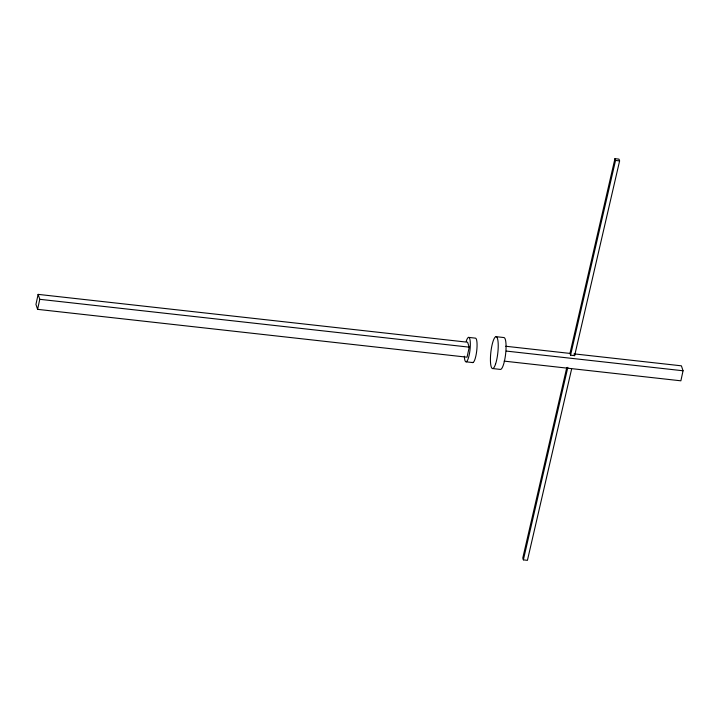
<?xml version="1.0" encoding="UTF-8"?>
<svg xmlns="http://www.w3.org/2000/svg" width="719" height="719" viewBox="0 0 719 719"><rect width="100%" height="100%" fill="white"/><g stroke="black" fill="none" stroke-linecap="round" stroke-linejoin="round"><path stroke-width="1.08" d="M38.125 294.368L35.95 304.407L37.595 309.35L467.053 357.199L469.237 347.16L467.584 342.217L38.125 294.368L39.779 299.311L37.595 309.35M574.697 353.937L681.405 365.827L683.05 370.77L680.875 380.809L504.136 361.118M614.952 158.647L569.978 353.362L570.571 355.159L574.625 355.662L619.598 160.939L618.996 159.142L614.952 158.647L615.545 160.436L570.571 355.159M566.743 367.715L522.776 558.061L523.378 559.858L527.422 560.353L571.641 368.919M523.378 559.858L567.839 367.328M496.092 336.672L503.92 337.553A16.034 3.496 -83.6 0 1 505.646 353.811A16.034 3.496 -83.6 0 1 500.397 369.422L492.569 368.541M468.518 337.373L475.241 338.128A12.313 2.687 -83.6 0 1 475.87 355.977L475.187 358.601A12.313 2.687 -83.6 0 1 472.221 362.313M505.781 346.261L570.248 353.442M506.32 351.079L683.05 370.77M39.779 299.311L469.237 347.16M466.173 361.837L472.895 362.583M615.545 160.436L619.598 160.939M574.023 353.865L574.625 355.662M466.218 341.354A12.313 2.687 -83.6 0 1 469.956 339.557A12.313 2.687 -83.6 0 1 469.148 355.231L468.464 357.846A12.313 2.687 -83.6 0 1 464.366 356.211M495.544 364.111A16.034 3.496 -83.6 0 0 496.928 337.301A16.034 3.496 -83.6 0 0 490.511 356.417A16.034 3.496 -83.6 0 0 495.544 364.111"/></g></svg>
